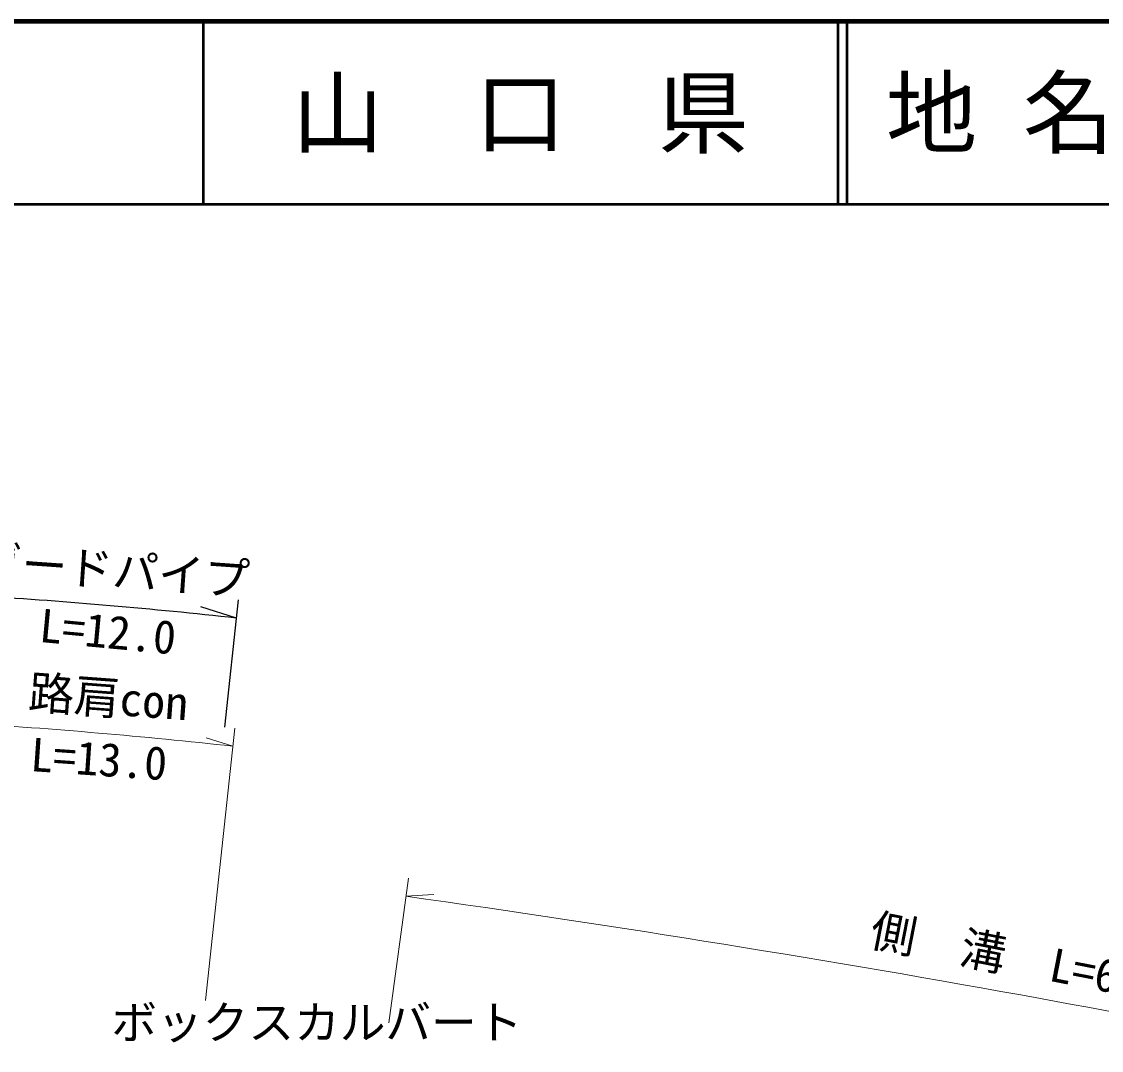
# Model space of a CAD drawing. Units: millimetres, scale not verified. Extents: x 40000 to 680000, y 20000 to 380000.
# Drawn here: x 323062 to 382179, y 323667 to 380000 of the extents above; entities that cross this region are included whole.
import ezdxf
from ezdxf.enums import TextEntityAlignment as Align

# ---------------------------------------------------------------- set-up
doc = ezdxf.new("R2010")
doc.units = ezdxf.units.MM
doc.header["$LTSCALE"] = 1000
for name, color, linetype, lineweight in [('M-STR-HTXT', 7, 'Continuous', 13), ('M-STR-STRC', 7, 'Continuous', 25), ('M-TTL', 2, 'Continuous', 140), ('M-TTL-LINE', 7, 'Continuous', 50)]:
    doc.layers.add(name, color=color, linetype=linetype, lineweight=lineweight)
doc.layers.add('M-TTL-TXT', color=7, linetype='Continuous')
doc.styles.add('ＭＳ ゴシック', font='')
doc.styles.get('ＭＳ ゴシック').set_extended_font_data('MS Gothic')

msp = doc.modelspace()

# ---------------------------------------------------------------- linework, layer by layer
at = {"layer": 'M-STR-HTXT'}
for p, q in [((333128, 326403), (334740, 341316)), ((334633, 340322), (333175, 340785)), ((343176, 325171), (344239, 333100)), ((344106, 332109), (345634, 332197))]:
    msp.add_line(p, q, dxfattribs=at)
for centre, radius, start, end in [((300697, 32129), 310056, 83.71629, 86.44755), ((219870, -549234), 890056, 79.71109, 81.97632), ((524393, 1102455), 789478, 259.37619, 261.41398)]:
    msp.add_arc(centre, radius, start, end, dxfattribs=at)
at = {"layer": 'M-STR-STRC'}
for p, q in [((334189, 341375), (334930, 348336)), ((334824, 347341), (332879, 347955))]:
    msp.add_line(p, q, dxfattribs=at)
msp.add_arc((301131, 37764), 311405, 83.78854, 86.3422, dxfattribs=at)
at = {"layer": 'M-TTL'}
msp.add_line((680000, 380000), (40000, 380000), dxfattribs=at)
at = {"layer": 'M-TTL-LINE'}
for p, q in [((333000, 380000), (333000, 370000)), ((367750, 380000), (367750, 370000)), ((368250, 380000), (368250, 370000)), ((40000, 370000), (680000, 370000))]:
    msp.add_line(p, q, dxfattribs=at)

# ---------------------------------------------------------------- texts
at = {"layer": 'M-STR-HTXT', "style": 'ＭＳ ゴシック'}
for s, rotation, p in [('路肩con', 355.778, (327706, 341518)), ('側\u3000溝\u3000L=63.0', 348.969, (377885, 327195))]:
    msp.add_text(s, height=1833, rotation=rotation, dxfattribs=at).set_placement(p, align=Align.BOTTOM_CENTER)
msp.add_text('L=13.0', height=1833, rotation=356.065, dxfattribs=at).set_placement((327357, 340538), align=Align.TOP_CENTER)
msp.add_text('ボックスカルバート', height=1833, dxfattribs=at).set_placement((327978, 323736), align=Align.BOTTOM_LEFT)
at = {"layer": 'M-STR-STRC', "style": 'ＭＳ ゴシック'}
msp.add_text('ガードパイプ', height=1833, rotation=356.005, dxfattribs=at).set_placement((327952, 348514), align=Align.BOTTOM_CENTER)
msp.add_text('L=12.0', height=1833, rotation=354.676, dxfattribs=at).set_placement((327871, 347517), align=Align.TOP_CENTER)
at = {"layer": 'M-TTL-TXT', "style": 'ＭＳ ゴシック'}
msp.add_text('山\u3000口\u3000県', height=3666, dxfattribs=at).set_placement((350375, 375000), align=Align.MIDDLE_CENTER)
msp.add_text('地 名', height=3666, dxfattribs=at).set_placement((370380, 375000), align=Align.MIDDLE_LEFT)

doc.saveas('drawing.dxf')
